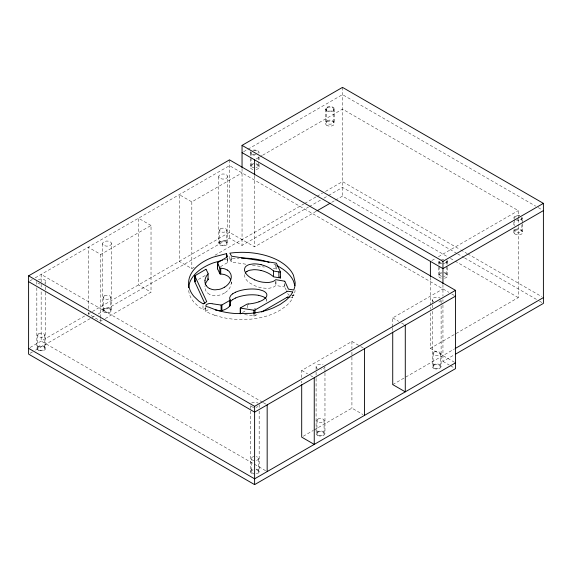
<?xml version="1.0" encoding="UTF-8"?>
<svg xmlns="http://www.w3.org/2000/svg" width="572" height="572" viewBox="0 0 572 572"><rect width="100%" height="100%" fill="white"/><g stroke="black" fill="none" stroke-linecap="round" stroke-linejoin="round"><path stroke-width="0.43" stroke-dasharray="2.86 2.15" d="M227.756 257.993L227.706 262.498L220.284 266.802M254.161 473.609A3.546 2.045 0 0 1 251.344 471.607L251.351 458.344M251.351 471.392L251.337 471.607A3.546 2.045 0 0 1 254.161 469.598M258.415 458.765L258.415 458.344M258.415 471.814L258.437 458.558A3.546 2.045 0 0 0 256.299 456.678M214.757 315.272A97.34 56.199 0 0 1 209.159 313.056L205.655 311.311L205.641 307.407M231.224 281.824A23.595 13.621 0 0 1 231.217 283.705L230.437 286.493A31.539 18.211 0 0 1 229.801 287.766A24.803 14.321 0 0 1 224.682 292.943M205.648 311.254L209.066 309.238L210.189 309.252M244.594 274.596A14.429 8.33 0 0 0 244.63 276.526L245.738 278.993A24.625 14.214 0 0 0 246.167 279.586A25.096 14.493 0 0 0 250.05 283.14L254.69 285.685A23.273 13.435 0 0 0 262.87 288.031L267.045 288.324A12.076 6.971 0 0 0 269.855 288.102L272.401 287.502A8.308 4.798 0 0 0 274.732 286.307L275.854 285.492L284.763 287.015M251.723 164.479L252.638 163.95A3.554 2.052 0 0 1 253.925 163.628M224.639 292.921L222.115 294.237A13.628 7.865 0 0 1 219.133 295.202L215.115 295.624A8.487 4.898 0 0 1 211.962 295.202L209.674 294.358M243.593 151.723L342.499 94.623L535.671 206.149M30.08 280.795L32.297 279.515M35.249 277.813L229.494 165.665L448.856 292.313M256.07 159.016L261.933 155.634M262.662 155.212L342.499 109.116L518.289 210.61L518.289 218.597M88.238 308.573L88.238 247.218L100.794 254.461L151.022 225.468L151.022 292.163L103.889 319.376M194.144 267.267L191.827 268.604L179.272 261.354L179.272 194.659L191.827 201.909L242.049 172.916M30.08 347.49L85.006 315.78M88.095 313.992L229.494 232.361L254.604 246.854L316.287 211.247M30.144 353.253L32.461 351.909M35.557 350.128L91.184 318.011M91.956 317.56L95.052 315.78M98.141 313.992L229.494 238.159L242.049 245.409L308.501 207.043M88.238 312.133L88.238 313.906L100.794 321.157L103.117 319.82M215.008 255.219L303.954 203.868M304.719 203.425L316.287 196.747M317.002 196.332L322.458 193.186M325.504 191.427L342.499 181.61L459.952 249.421M309.273 206.592L320.863 199.9M323.959 198.119L327.82 195.889M328.593 195.445L342.499 187.409L456.856 253.439M331.71 202.345L334.792 200.565M335.564 200.114L342.499 196.11L447.354 256.649M198.384 279.451L205.226 275.497M242.492 312.526L246.382 310.289M244.644 314.579L254.29 316.051A0.808 0.465 0 0 0 254.676 315.994L258.959 313.556M431.86 260.51L435.521 258.394M438.452 256.699L518.289 210.61M301.694 377.57L301.694 370.456L351.923 341.455L360.045 346.146M392.728 326.791L392.728 317.896L442.95 288.903M430.394 312.841L430.394 348.348L518.289 297.604L518.289 226.583M303.239 436.257L313.284 430.459M314.057 430.008L351.923 408.151L362.998 414.55M392.728 384.591L454.54 348.906M442.95 304.905L442.95 361.397L454.54 354.704M203.325 309.631L206.742 307.486M188.696 290.533A53.318 30.781 0 0 0 193.851 302.116L198.899 306.992L203.174 309.702M223.766 259.931L226.426 259.445L227.756 262.348M229.894 259.009L231.445 261.969L246.439 264.3M273.309 268.454L276.14 268.911A0.744 0.429 0 0 1 276.44 269.105L276.934 270.134M252.509 265.236L264.357 267.081M291.827 295.495L293.751 295.788A51.795 29.901 0 0 0 295.08 290.397M290.647 297.44L292.764 297.776M289.632 295.152L288.617 294.98A0.822 0.472 0 0 1 288.367 294.759A11.533 6.657 0 0 1 288.245 294.53L287.344 292.585M214.757 315.265L221.707 317.274A51.93 29.98 0 0 0 235.149 319.312L250.622 319.162A56.163 32.425 0 0 0 253.982 318.768A52.696 30.423 0 0 0 273.452 313.606L280.087 310.267L285.714 306.306A52.796 30.48 0 0 0 291.119 300.543L292.75 297.869L292.764 294.458M538.231 207.622L541.92 209.752M460.725 249.864L466.902 253.439M467.674 253.882L541.856 296.711M457.629 253.882L463.813 257.45M464.586 257.9L536.443 299.385M539.539 301.172L541.856 302.509M450.443 258.43L454.297 260.653M455.069 261.104L518.289 297.604M451.816 294.015L455.505 296.153M392.728 317.896L398.634 321.307M401.587 323.016L404.54 324.717M430.394 348.348L455.505 362.841M442.95 361.397L449.227 365.022M450.622 365.823L454.111 367.839M151.022 225.468L138.467 218.218L138.467 284.913L151.022 292.163M360.782 346.575L364.478 348.705M301.694 370.456L307.607 373.866M310.56 375.568L312.777 376.848M262.541 402.216L41.155 274.403L41.155 283.29M263.313 402.659L267.167 404.883M265.623 470.692L41.155 341.091L41.155 290.404M231.102 261.669L231.102 257.529M286.372 290.476L284.813 287.108L284.813 284.62M254.161 456.549A3.546 2.045 0 0 0 251.344 458.558L251.351 458.765M522.772 222.951L522.772 217.832A4.44 2.56 0 0 1 516.566 220.184M522.772 223.802L522.772 232.332M521.886 217.832L521.886 221.314M521.886 224.789L521.886 230.881M518.289 219.484L518.289 225.697M514.779 219.569L514.779 225.661M514.779 229.143L514.779 230.881M513.892 222.093L513.892 226.362M513.892 229.772L513.892 232.332M447.433 261.325L447.433 266.445M447.433 267.296L447.433 275.826M446.546 261.325L446.546 265.68M446.546 266.545L446.546 274.374A3.554 2.052 0 0 1 443.722 276.383M442.95 284.584L442.95 296.117M442.95 299.571L442.95 301.444M441.112 300.665L441.112 305.112M441.112 305.999L441.112 366.466M440.226 353.417L440.226 366.466M439.446 261.325L439.446 265.68M439.446 266.545L439.446 274.374M438.552 261.325L438.552 266.445M438.552 267.296L438.552 275.826M433.118 353.417L433.118 366.466M432.232 299.778L432.232 304.218M432.232 305.112L432.232 307.779M432.232 311.332L432.232 366.466M430.394 277.334L430.394 309.288M392.728 327.677L392.728 331.238M351.923 341.455L351.923 348.57M351.923 352.13L351.923 408.151M342.499 87.373L342.499 196.11M334.427 109.095L334.427 123.595M333.54 109.095L333.54 122.143M326.433 109.095L326.433 122.143M325.547 109.095L325.547 123.595M324.967 372.165L324.967 366.831A4.44 2.56 0 0 1 320.992 369.376M324.967 373.051L324.967 433.526M324.081 420.47L324.081 433.526M316.981 420.477L316.981 433.526M316.094 366.831L316.094 371.278M316.094 372.165L316.094 377.499M316.094 378.385L316.094 433.526M301.694 381.124L301.694 382.904M293.751 294.137L293.751 295.788M284.277 283.469L284.277 286.779M276.512 266.731L276.512 269.219M275.976 281.367L275.976 285.507M275.84 264.7L275.84 268.84M275.504 281.481L275.504 285.621M266.709 298.548L266.709 301.866A10.854 6.263 0 0 0 266.795 301.573L266.852 300.436A8.194 4.726 0 0 0 266.623 299.621M259.166 407.486L259.166 404.819A4.44 2.56 0 0 1 256.077 407.264M259.166 411.046L259.166 471.514A4.44 2.56 0 0 1 256.077 473.952M259.087 156.857L259.087 161.118M259.087 164.529L259.087 167.088M258.201 156.935L258.201 161.29M258.201 162.155L258.201 165.637A3.554 2.052 0 0 1 256.063 167.517M254.983 314.192L254.983 315.851M254.604 175.84L254.604 246.854M253.904 313.527L253.904 316.016M251.101 152.588L251.101 156.935M251.101 157.808L251.101 165.637M250.214 152.588L250.214 157.708M250.214 158.558L250.214 167.088M250.293 405.705L250.293 410.153M250.293 411.046L250.293 471.514A4.44 2.56 0 0 0 253.818 474.024M247.469 304.912L247.469 308.222M242.049 168.59L242.049 245.409M231.739 257.064L231.739 262.04M231.217 282.046L231.217 283.705M229.844 256.413L229.865 258.952A53.239 30.738 0 0 1 239.103 258.151M229.494 159.867L229.494 238.159M227.656 176.541A4.44 2.56 0 0 1 220.999 178.757A4.44 2.56 0 0 1 220.999 174.317A4.44 2.56 0 0 1 227.656 176.541L227.656 243.229A4.44 2.56 0 0 1 220.999 245.452A4.44 2.56 0 0 1 220.999 241.012A4.44 2.56 0 0 1 227.656 243.229M227.527 258.494L227.527 262.634M226.769 230.18L226.769 243.229M219.662 230.18L219.662 243.229M218.776 176.541L218.776 243.229M205.827 306.47L205.827 311.44M202.988 305.655L202.988 309.795M191.827 201.909L191.827 268.604M111.511 243.593A4.44 2.56 0 0 1 104.855 245.81A4.44 2.56 0 0 1 104.855 241.37A4.44 2.56 0 0 1 111.511 243.593L111.511 310.281A4.44 2.56 0 0 1 104.855 312.505A4.44 2.56 0 0 1 104.855 308.065A4.44 2.56 0 0 1 111.511 310.281M110.625 297.233L110.625 310.281M103.525 297.233L103.525 310.281M102.638 243.593L102.638 310.281M100.794 254.461L100.794 317.603M100.794 318.49L100.794 321.157M45.71 281.581L45.71 286.029M45.71 286.915L45.71 291.363M45.71 292.249L45.71 348.276M44.823 335.228L44.823 348.276M41.155 284.184L41.155 289.518M37.723 335.228L37.723 348.276M36.837 284.248L36.837 281.581A4.44 2.56 0 0 0 39.926 284.027M36.837 287.809L36.837 348.276M254.647 155.155A4.44 2.56 0 0 1 250.579 151.573M252.888 150.236A4.44 2.56 0 0 1 257.793 150.779A4.44 2.56 0 0 1 258.723 153.603M514.257 218.847A4.44 2.56 0 0 1 515.193 216.023A4.44 2.56 0 0 1 520.091 215.48M447.068 260.31A4.44 2.56 0 0 1 442.993 263.892M441.234 263.678A4.44 2.56 0 0 1 438.917 260.31M256.413 164.736A4.44 2.56 0 0 1 258.994 167.61A4.44 2.56 0 0 1 254.647 169.648M252.888 169.441A4.44 2.56 0 0 1 250.307 166.566A4.44 2.56 0 0 1 254.647 164.521M444.759 273.473A4.44 2.56 0 0 1 447.34 276.347A4.44 2.56 0 0 1 442.993 278.392M441.234 278.178A4.44 2.56 0 0 1 438.645 275.304A4.44 2.56 0 0 1 442.993 273.266M256.299 469.726A3.546 2.045 0 0 1 258.437 471.607A3.546 2.045 0 0 1 256.299 473.487M258.437 458.558A3.546 2.045 0 0 1 256.299 460.439M254.161 460.56A3.546 2.045 0 0 1 251.344 458.558M256.063 163.756A3.554 2.052 0 0 1 258.201 165.637M253.925 167.646A3.554 2.052 0 0 1 251.73 164.471M253.925 150.579A3.554 2.052 0 0 1 258.129 153.01M256.063 154.469A3.554 2.052 0 0 1 251.115 152.381M443.722 272.372A3.554 2.052 0 0 1 446.546 274.374M441.584 276.262A3.554 2.052 0 0 1 440.068 273.216L440.983 272.687A3.554 2.052 0 0 1 441.584 272.494M446.475 260.911A3.554 2.052 0 0 1 443.722 263.334M441.584 263.213A3.554 2.052 0 0 1 439.518 260.911M441.584 259.445A3.554 2.052 0 0 1 443.722 259.323M521.807 217.41A3.554 2.052 0 0 1 520.577 219.419A3.554 2.052 0 0 1 516.916 219.712M514.793 218.046A3.554 2.052 0 0 1 515.408 216.666L516.316 216.144A3.554 2.052 0 0 1 519.741 215.951M441.019 300.3A4.44 2.56 0 0 1 437.58 302.281M433.826 301.744A4.44 2.56 0 0 1 433.533 297.962A4.44 2.56 0 0 1 440.082 298.134M317.388 368.64A4.44 2.56 0 0 1 317.117 365.186A4.44 2.56 0 0 1 323.044 364.714M253.818 407.328A4.44 2.56 0 0 1 250.386 405.341M251.587 403.01A4.44 2.56 0 0 1 258.136 403.174M256.077 469.069A4.44 2.56 0 0 1 259.166 471.514M250.293 471.514A4.44 2.56 0 0 1 253.818 469.004M38.431 279.615A4.44 2.56 0 0 1 44.416 279.765A4.44 2.56 0 0 1 44.68 283.226M209.617 294.401A12.992 7.5 0 0 1 206.199 291.255M206.106 291.277A21.822 12.598 0 0 1 204.99 286.465M204.948 286.458A28.335 16.359 0 0 1 204.99 286.014M273.931 264.214A53.239 30.738 0 0 1 276.255 265.279M255.605 308.615A28.114 16.23 0 0 1 254.19 308.944M327.477 107.643L327.062 107.929A3.554 2.052 0 0 0 329.279 111.104A3.554 2.052 0 0 0 333.469 108.68A3.554 2.052 0 0 0 327.97 107.4L327.477 107.643M327.477 120.692L327.062 120.978A3.554 2.052 0 0 0 329.272 124.153A3.554 2.052 0 0 0 333.469 121.736A3.554 2.052 0 0 0 327.978 120.449L327.477 120.692M38.76 333.776L38.345 334.062A3.554 2.052 0 0 0 40.569 337.237A3.554 2.052 0 0 0 44.752 334.813A3.554 2.052 0 0 0 39.261 333.54L38.76 333.776M104.562 295.788L104.147 296.074A3.554 2.052 0 0 0 106.371 299.242A3.554 2.052 0 0 0 110.553 296.825A3.554 2.052 0 0 0 105.062 295.545L104.562 295.788M38.76 346.825L38.345 347.111A3.554 2.052 0 0 0 40.562 350.286A3.554 2.052 0 0 0 44.752 347.869A3.554 2.052 0 0 0 39.261 346.589L38.76 346.825M104.562 308.837L104.147 309.123A3.554 2.052 0 0 0 106.363 312.298A3.554 2.052 0 0 0 110.553 309.881A3.554 2.052 0 0 0 105.062 308.594L104.562 308.837M220.706 228.736L220.292 229.022A3.554 2.052 0 0 0 222.508 232.189A3.554 2.052 0 0 0 226.698 229.772A3.554 2.052 0 0 0 221.2 228.493L220.706 228.736M220.706 241.784L220.292 242.07A3.554 2.052 0 0 0 222.501 245.238A3.554 2.052 0 0 0 226.691 242.821A3.554 2.052 0 0 0 221.2 241.541L220.706 241.784M515.822 229.429L515.408 229.722A3.554 2.052 0 0 0 517.624 232.89A3.554 2.052 0 0 0 521.814 230.466A3.554 2.052 0 0 0 516.316 229.193L515.822 229.429M318.018 419.026L317.603 419.312A3.554 2.052 0 0 0 319.827 422.479A3.554 2.052 0 0 0 324.009 420.062A3.554 2.052 0 0 0 318.518 418.783L318.018 419.026M318.018 432.074L317.603 432.361A3.554 2.052 0 0 0 319.82 435.535A3.554 2.052 0 0 0 324.009 433.118A3.554 2.052 0 0 0 318.518 431.831L318.018 432.074M434.162 351.973L433.748 352.259A3.554 2.052 0 0 0 435.964 355.426A3.554 2.052 0 0 0 440.154 353.01A3.554 2.052 0 0 0 434.656 351.73L434.162 351.973M434.162 365.022L433.748 365.308A3.554 2.052 0 0 0 435.957 368.475A3.554 2.052 0 0 0 440.147 366.059A3.554 2.052 0 0 0 434.656 364.779L434.162 365.022M326.426 110.625A4.44 2.56 0 0 0 334.062 110.11A4.44 2.56 0 0 0 329.479 106.549A4.44 2.56 0 0 0 326.426 110.625M326.426 125.118A4.44 2.56 0 0 0 334.062 124.61A4.44 2.56 0 0 0 329.479 121.05A4.44 2.56 0 0 0 326.426 125.118M514.764 233.862A4.44 2.56 0 0 0 522.408 233.347A4.44 2.56 0 0 0 517.824 229.787A4.44 2.56 0 0 0 514.764 233.862M434.069 368.547A4.44 2.56 0 0 0 441.091 366.731A4.44 2.56 0 0 0 434.863 364.128A4.44 2.56 0 0 0 434.069 368.547M317.925 435.599A4.44 2.56 0 0 0 324.946 433.791A4.44 2.56 0 0 0 318.718 431.181A4.44 2.56 0 0 0 317.925 435.599M38.667 350.35A4.44 2.56 0 0 0 45.688 348.541A4.44 2.56 0 0 0 39.461 345.938A4.44 2.56 0 0 0 38.667 350.35"/><path stroke-width="0.86" d="M242.049 167.703L242.049 145.367L342.499 87.373L543.4 203.36L543.4 303.403L455.312 354.254M543.4 203.36L442.95 261.354L442.95 283.691M292.75 292.07L291.112 294.744A52.796 30.48 0 0 1 285.714 300.5L280.087 304.468L273.452 307.8A52.696 30.423 0 0 1 253.982 312.97A56.163 32.425 0 0 1 250.622 313.363L235.149 313.513A51.93 29.98 0 0 1 221.707 311.475L214.757 309.466A97.34 56.199 0 0 1 209.159 307.257C201.394 306.041 209.216 302.266 212.148 303.753M230.23 302.095L230.58 301.58A14.207 8.201 0 0 1 232.69 299.642M205.913 269.305L194.78 275.811L206.735 301.658L203.325 303.832M195.645 281.024L194.802 281.76L204.876 303.475M232.682 293.836L234.491 292.757A23.509 13.571 0 0 1 235.55 292.235M232.682 299.635L234.491 298.555A23.509 13.571 0 0 1 235.55 298.033M224.639 287.123L222.115 288.438A13.628 7.865 0 0 1 219.133 289.403L215.115 289.825A8.487 4.898 0 0 1 211.962 289.403L209.674 288.56M286.922 291.598L287.072 291.513A3.225 1.859 0 0 1 287.423 291.32A0.772 0.443 0 0 1 287.916 291.219L292.764 291.97M286.922 297.404L287.072 297.311A3.225 1.859 0 0 1 287.423 297.118M203.174 303.904L198.899 301.194L193.844 296.317A53.318 30.781 0 0 1 189.225 278.364A54.226 31.31 0 0 1 192.171 271.979A52.624 30.38 0 0 1 201.044 263.277A53.782 31.052 0 0 1 213.134 257.135L226.426 253.646L227.685 256.721L217.567 262.612A0.951 0.551 0 0 0 217.46 262.841L219.977 268.168L222.279 268.39A8.466 4.883 0 0 1 225.025 268.969L227.334 270.048M212.541 303.818L221.621 305.126L230.073 300.279L229.908 299.213A8.609 4.969 0 0 1 229.722 297.604L230.58 295.774A14.207 8.201 0 0 1 232.69 293.844M217.431 310.36C220.713 312.441 230.33 307.672 229.908 305.012M28.6 275.847L229.494 159.867L455.505 290.347L455.505 368.647L254.612 484.627L28.6 354.139L28.6 275.847L254.612 406.334L455.505 290.347M317.06 210.803L330.166 203.232M240.941 313.427L240.555 313.649L240.555 307.85L246.775 304.268A1.23 0.708 0 0 1 247.476 304.082L248.241 304.018M240.49 308.136L254.29 310.246A0.808 0.465 0 0 0 254.676 310.196L286.815 291.67M261.611 312.019L286.815 297.469M543.4 210.61L442.95 268.604L242.049 152.617M455.505 296.153L254.612 412.133L28.6 281.646M455.312 348.455L543.4 297.604M455.505 362.841L254.612 478.828L28.6 348.341M206.042 269.233L208.144 273.53A0.929 0.536 0 0 1 208.058 273.895A28.335 16.359 0 0 0 204.948 280.659M222.429 260.224L213.134 262.934A53.782 31.052 0 0 0 201.044 269.076A52.624 30.38 0 0 0 192.171 277.777A54.226 31.31 0 0 0 189.239 284.162A53.318 30.781 0 0 0 188.646 287.73M230.773 279.93A23.595 13.621 0 0 0 230.666 279.665L229.451 277.649A12.856 7.422 0 0 0 227.341 275.847L225.025 274.767A8.466 4.883 0 0 0 222.279 274.188L219.977 273.967L217.46 268.64A0.951 0.551 0 0 1 217.567 268.418L217.86 262.391M221.078 305.126L221.142 310.939M279.501 272L280.559 272.158L280.559 277.956L279.501 277.799M289.146 297.211L287.916 297.025A0.772 0.443 0 0 0 287.437 297.133M215.344 310.045L216.91 310.281M261.068 264.707L258.809 264.257A15.887 9.173 0 0 0 253.575 263.899L249.792 264.428A8.723 5.034 0 0 0 247.748 265.179A9.223 5.327 0 0 0 247.004 265.587A8.794 5.076 0 0 0 245.073 267.489L244.594 268.797A14.429 8.33 0 0 0 244.63 270.728L245.738 273.187A24.625 14.214 0 0 0 246.167 273.788A25.096 14.493 0 0 0 250.05 277.341L254.69 279.887M261.068 270.506L258.809 270.055A15.887 9.173 0 0 0 253.575 269.705L249.792 270.227A8.723 5.034 0 0 0 247.748 270.978A9.223 5.327 0 0 0 247.004 271.393M242.049 145.367L442.95 261.354M265.694 298.348L265.143 297.869A10.832 6.256 0 0 0 262.784 296.539L259.545 295.552A19.555 11.29 0 0 0 258.666 295.374M284.763 281.217L275.854 279.694L274.732 280.502A8.308 4.798 0 0 1 272.401 281.703L269.848 282.303A12.076 6.971 0 0 1 267.045 282.525L262.877 282.218A23.273 13.435 0 0 1 254.704 279.872M280.559 272.158L276.469 263.342A0.744 0.429 0 0 0 276.14 263.106L231.61 256.213L229.865 253.153A53.239 30.738 0 0 1 279.93 261.425L282.604 263.192A55.119 31.825 0 0 1 287.38 267.002L289.332 268.997A51.323 29.63 0 0 1 293.479 275.311L295.116 282.118A51.795 29.901 0 0 1 293.758 289.99L288.588 289.167A0.822 0.472 0 0 1 288.367 288.96A11.533 6.657 0 0 1 288.245 288.731L284.813 281.302M280.559 277.956L280.008 276.798M217.517 268.904L217.546 263.156M207.865 278.707L208.144 279.329A0.929 0.536 0 0 1 208.058 279.694A28.335 16.359 0 0 0 205.248 284.692M294.845 285.6L293.479 281.109A51.323 29.63 0 0 0 289.332 274.796L287.38 272.801A55.119 31.825 0 0 0 282.604 268.99L279.88 267.26A53.239 30.738 0 0 0 277.012 265.644M430.394 261.354L430.394 276.44M405.283 325.146L405.283 391.841L392.728 384.591L392.728 332.125M364.478 348.705L364.478 415.401M314.25 377.699L314.25 444.394L301.694 437.144L301.694 384.684M267.167 404.883L267.167 471.578M254.983 310.053L254.983 313.37M254.604 159.867L254.604 174.953M254.612 406.334L254.612 484.627M253.904 310.217L253.904 313.527M240.211 308.065L240.211 313.864M230.18 299.757L230.18 305.562M229.908 300.386L229.908 306.184M226.426 253.646L226.426 257.786M221.9 305.005L221.9 310.803M220.735 268.311L220.735 274.11M219.827 267.889L219.827 273.688M208.065 273.895L208.065 279.694M194.959 275.618L194.959 281.417M194.823 276.019L194.823 281.817M227.341 270.048A12.856 7.422 0 0 1 229.443 271.85L230.666 273.866A23.595 13.621 0 0 1 231.217 277.899L230.437 280.695A31.539 18.211 0 0 1 229.801 281.96A24.803 14.321 0 0 1 224.682 287.144M209.617 288.603A12.992 7.5 0 0 1 206.199 285.457M206.106 285.478A21.822 12.598 0 0 1 204.99 280.666M241.427 258.108A53.239 30.738 0 0 1 269.04 262.341M261.097 264.672A27.356 15.794 0 0 1 273.409 270.906M261.097 270.47A27.356 15.794 0 0 1 273.409 276.705M245.202 273.08A8.794 5.076 0 0 1 247.004 271.385M235.535 292.22A24.303 14.028 0 0 1 242.192 290.09A28.028 16.18 0 0 1 250.422 289.024A23.002 13.278 0 0 1 258.687 289.532A19.555 11.29 0 0 1 259.545 289.754L262.791 290.74A10.832 6.256 0 0 1 265.143 292.07L266.144 293.05A8.194 4.726 0 0 1 266.852 294.637L266.788 295.767A10.854 6.263 0 0 1 266.03 297.354L263.828 299.385A19.97 11.533 0 0 1 262.977 299.935A20.177 11.647 0 0 1 259.009 301.766M259.037 301.787A28.114 16.23 0 0 1 248.241 304.011M235.535 298.026A24.303 14.028 0 0 1 242.192 295.888A28.028 16.18 0 0 1 250.422 294.83A23.002 13.278 0 0 1 258.687 295.331M278.9 271.9L274.124 271.135A1.115 0.643 0 0 1 273.516 270.871L273.516 276.669A1.115 0.643 0 0 0 274.124 276.934L278.9 277.706L278.9 271.9"/></g></svg>
